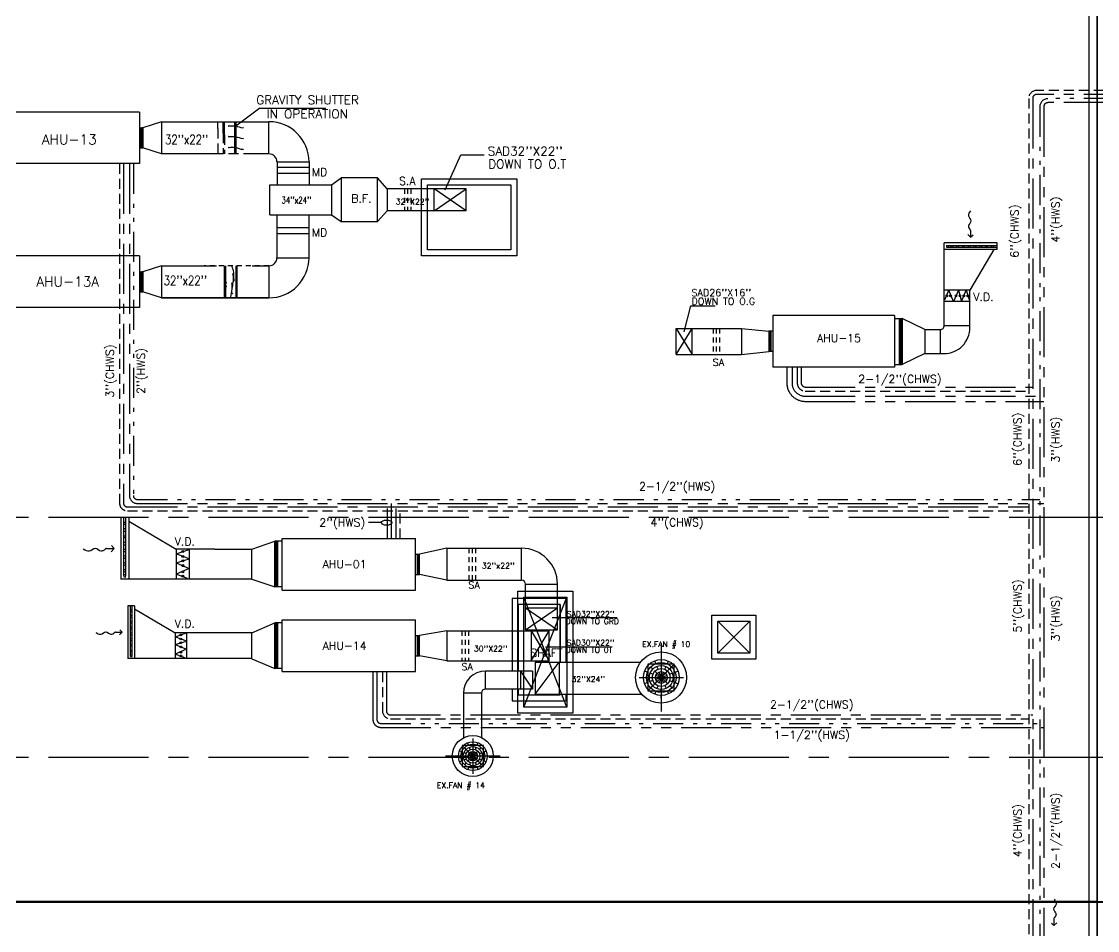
# Model space of a CAD drawing. Extents: x 88808.2 to 88901.9, y 39921.6 to 40000.1.
# Drawn here: x 88824.26 to 88851.14, y 39955.37 to 39978.07 of the extents above; entities that cross this region are included whole.
import ezdxf
from ezdxf.enums import TextEntityAlignment as Align

# ---------------------------------------------------------------- set-up
doc = ezdxf.new("R2010")
doc.units = 0
doc.header["$MEASUREMENT"] = 0
for name, pattern in [('2DASHES', [1.7, 0.75, -0.25, 0.1, -0.25, 0.1, -0.25]), ('CENTER', [2, 1.25, -0.25, 0.25, -0.25]), ('CENTERX2', [4, 2.5, -0.5, 0.5, -0.5]), ('HIDDEN', [0.375, 0.25, -0.125]), ('HIDDEN2', [0.1875, 0.125, -0.0625]), ('PHANTOM', [2.5, 1.25, -0.25, 0.25, -0.25, 0.25, -0.25])]:
    doc.linetypes.add(name, pattern=pattern)
for name, color, linetype in [('AX', 11, 'CONTINUOUS'), ('AXES', 11, 'CENTERX2'), ('DOOR-NO', 5, 'CONTINUOUS'), ('DUCT', 6, 'CONTINUOUS'), ('EJ', 11, 'CONTINUOUS'), ('EXDUCT', 6, 'CONTINUOUS'), ('PSUPPLY', 6, 'HIDDEN'), ('RM-NAME', 2, 'CONTINUOUS'), ('ROOF', 11, 'CONTINUOUS'), ('ROOF1', 4, 'CONTINUOUS'), ('SAD', 6, 'CONTINUOUS'), ('SCD', 2, 'CONTINUOUS'), ('SHAFT', 11, 'CONTINUOUS'), ('SHAFTS', 11, 'CONTINUOUS'), ('TEXT-AC', 2, 'CONTINUOUS'), ('TEXTN', 2, 'CONTINUOUS'), ('WALL', 11, 'CONTINUOUS')]:
    doc.layers.add(name, color=color, linetype=linetype)
doc.styles.add('ROMANS', font='ROMANS.shx')
doc.styles.add('SIMPLEX', font='SIMPLEX.SHX', dxfattribs={"width": 0.75})
doc.styles.add('STYLE1', font='romanc.shx', dxfattribs={"height": 200})

msp = doc.modelspace()

# ---------------------------------------------------------------- hatches: boundary and pattern name
at = {"layer": 'DOOR-NO'}
h = msp.add_hatch(dxfattribs=at)
h.set_pattern_fill('ANSI37', color=11, scale=100, angle=180, style=0)
h.set_pattern_definition([(225, (88837.434751, 40129.506405), (0.0088388347, -0.0088388348), []), (315, (88837.434751, 40129.506405), (0.0088388347, 0.0088388348), [])])
h.paths.add_polyline_path([(88842.98, 39970.34), (88842.93, 39970.34), (88842.93, 39969.834), (88842.98, 39969.834)])
h = msp.add_hatch(dxfattribs=at)
h.set_pattern_fill('ANSI37', color=11, scale=100, style=0)
h.set_pattern_definition([(45, (88839.698329, 39805.101673), (-0.0088388347, 0.0088388348), []), (135, (88839.698329, 39805.101673), (-0.0088388347, -0.0088388348), [])])
h.paths.add_polyline_path([(88834.153, 39964.268), (88834.203, 39964.268), (88834.203, 39964.774), (88834.153, 39964.774)])
h = msp.add_hatch(dxfattribs=at)
h.set_pattern_fill('ANSI37', color=11, scale=100, style=0)
h.set_pattern_definition([(45, (88839.698329, 39803.064124), (-0.0088388347, 0.0088388348), []), (135, (88839.698329, 39803.064124), (-0.0088388347, -0.0088388348), [])])
h.paths.add_polyline_path([(88834.153, 39962.231), (88834.203, 39962.231), (88834.203, 39962.737), (88834.153, 39962.737)])
at = {"layer": 'DUCT', "linetype": 'Continuous'}
h = msp.add_hatch(dxfattribs=at)
h.set_pattern_fill('ANSI37', color=11, scale=100, style=0)
h.set_pattern_definition([(45.0000004, (88459.772168, 39703.525415), (-0.00883883467, 0.0088388348), []), (134.9999996, (88459.772168, 39703.525415), (-0.00883883467, -0.0088388348), [])])
h.paths.add_polyline_path([(88827.235, 39974.917), (88827.286, 39974.917), (88827.286, 39975.424), (88827.235, 39975.424)])
h = msp.add_hatch(dxfattribs=at)
h.set_pattern_fill('ANSI37', color=11, scale=100, style=0)
h.set_pattern_definition([(45.0000004, (88459.772168, 39699.92919), (-0.00883883467, 0.0088388348), []), (134.9999996, (88459.772168, 39699.92919), (-0.00883883467, -0.0088388348), [])])
h.paths.add_polyline_path([(88827.235, 39971.32), (88827.286, 39971.32), (88827.286, 39971.827), (88827.235, 39971.827)])

# ---------------------------------------------------------------- linework, layer by layer
at = {"layer": 'AX', "color": 10, "linetype": 'HIDDEN'}
for p, q in [((88849.421, 39976.154), (88849.421, 39945.318)), ((88894.046, 39976.354), (88849.621, 39976.354)), ((88826.706, 39974.525), (88826.706, 39966.052)), ((88826.906, 39965.852), (88849.421, 39965.852)), ((88833.72, 39965.166), (88833.72, 39965.852))]:
    msp.add_line(p, q, dxfattribs=at)
at = {"layer": 'AX', "color": 5, "linetype": 'CENTER'}
msp.add_line((88894.046, 39976.254), (88849.621, 39976.254), dxfattribs=at)
at = {"layer": 'AX', "color": 6, "linetype": '2DASHES'}
msp.add_line((88894.046, 39976.149), (88849.899, 39976.149), dxfattribs=at)
at = {"layer": 'AX', "color": 2, "linetype": 'PHANTOM'}
for p, q in [((88849.799, 39975.942), (88849.799, 39945.114)), ((88894.046, 39976.049), (88849.899, 39976.049)), ((88826.952, 39974.525), (88826.952, 39966.238)), ((88843.379, 39969.442), (88843.379, 39969.047)), ((88843.839, 39968.587), (88849.799, 39968.587)), ((88827.152, 39966.038), (88849.799, 39966.038)), ((88833.501, 39965.166), (88833.501, 39966.038)), ((88833.036, 39961.826), (88833.036, 39960.645)), ((88833.236, 39960.445), (88849.799, 39960.445))]:
    msp.add_line(p, q, dxfattribs=at)
at = {"layer": 'AX', "color": 10, "linetype": 'HIDDEN'}
for centre, major_axis, start_param, end_param in [((88849.621, 39976.154), (-0.141, 0.141), -0.785398, 0.785398), ((88826.906, 39966.052), (0.141, 0.141), 2.356194, 3.926991)]:
    msp.add_ellipse(centre, major_axis=major_axis, ratio=1, start_param=start_param, end_param=end_param, dxfattribs=at)
at = {"layer": 'AX', "color": 2, "linetype": 'PHANTOM'}
for centre, major_axis, ratio, start_param, end_param in [((88849.9, 39975.947), (0.0707, 0.0758), 0.965006, 0.785398, 2.356194), ((88843.839, 39969.047), (-0.325, 0.325), 1, 0.785264, 2.356194), ((88827.152, 39966.238), (-0.141, 0.141), 1, 0.785398, 2.356194), ((88833.236, 39960.645), (0.141, 0.141), 1, 2.356194, 3.926991)]:
    msp.add_ellipse(centre, major_axis=major_axis, ratio=ratio, start_param=start_param, end_param=end_param, dxfattribs=at)
at = {"layer": 'AXES'}
for p, q in [((88851.13, 39921.615), (88851.13, 39999.078)), ((88808.93, 39965.7), (88876.97, 39965.7)), ((88808.93, 39959.7), (88876.97, 39959.7)), ((88809.28, 39956.1), (88876.97, 39956.1)), ((88809.28, 39956.08), (88876.97, 39956.08))]:
    msp.add_line(p, q, dxfattribs=at)
at = {"layer": 'DOOR-NO', "color": 5, "linetype": 'CENTER'}
for p, q in [((88849.521, 39976.154), (88849.521, 39945.318)), ((88826.806, 39974.525), (88826.806, 39966.052)), ((88843.739, 39969.442), (88843.739, 39969.047)), ((88843.839, 39968.947), (88849.521, 39968.947)), ((88826.906, 39965.952), (88849.421, 39965.952)), ((88833.376, 39961.826), (88833.376, 39960.859)), ((88833.476, 39960.759), (88849.521, 39960.759))]:
    msp.add_line(p, q, dxfattribs=at)
at = {"layer": 'DOOR-NO', "color": 6, "linetype": '2DASHES'}
for p, q in [((88849.699, 39975.942), (88849.699, 39945.114)), ((88827.052, 39974.525), (88827.052, 39966.238)), ((88827.152, 39966.138), (88849.699, 39966.138)), ((88833.401, 39965.166), (88833.401, 39966.138)), ((88833.236, 39960.545), (88849.699, 39960.545))]:
    msp.add_line(p, q, dxfattribs=at)
at = {"layer": 'DOOR-NO', "color": 4}
for p, q in [((88834.842, 39973.871), (88835.235, 39974.746)), ((88835.235, 39974.746), (88835.82, 39974.746)), ((88840.817, 39970.321), (88840.979, 39970.975)), ((88840.979, 39970.975), (88841.586, 39970.975)), ((88833.246, 39965.559), (88832.928, 39965.559))]:
    msp.add_line(p, q, dxfattribs=at)
at = {"layer": 'DOOR-NO', "color": 6}
for p, q in [((88846.07, 39970.732), (88843.03, 39970.732)), ((88843.03, 39970.732), (88843.03, 39969.442)), ((88846.07, 39970.732), (88846.07, 39969.442)), ((88846.07, 39970.732), (88846.07, 39969.442)), ((88846.07, 39969.442), (88843.03, 39969.442)), ((88830.773, 39965.166), (88834.103, 39965.166)), ((88830.773, 39963.876), (88830.773, 39965.166)), ((88834.103, 39963.876), (88834.103, 39965.166)), ((88830.773, 39963.876), (88834.103, 39963.876)), ((88830.773, 39961.839), (88830.773, 39963.129)), ((88830.773, 39963.129), (88834.103, 39963.129)), ((88834.103, 39961.839), (88834.103, 39963.129)), ((88830.773, 39961.839), (88834.103, 39961.839))]:
    msp.add_line(p, q, dxfattribs=at)
at = {"layer": 'DOOR-NO', "color": 3}
for p, q in [((88846.182, 39970.654), (88846.182, 39969.511)), ((88846.214, 39970.654), (88846.214, 39969.511)), ((88846.232, 39970.654), (88846.232, 39969.511)), ((88846.259, 39970.654), (88846.259, 39969.511)), ((88843.03, 39970.34), (88842.93, 39970.34)), ((88842.93, 39970.34), (88842.93, 39969.834)), ((88842.98, 39970.34), (88842.98, 39969.834)), ((88843.03, 39969.834), (88842.93, 39969.834)), ((88843.639, 39969.442), (88843.639, 39969.047)), ((88830.773, 39965.097), (88830.584, 39965.097)), ((88830.584, 39963.955), (88830.584, 39965.097)), ((88830.611, 39963.955), (88830.611, 39965.088)), ((88830.629, 39963.955), (88830.629, 39965.097)), ((88830.661, 39963.955), (88830.661, 39965.097)), ((88834.103, 39964.774), (88834.203, 39964.774)), ((88834.153, 39964.268), (88834.153, 39964.774)), ((88834.203, 39964.268), (88834.203, 39964.774)), ((88834.103, 39964.268), (88834.203, 39964.268)), ((88830.773, 39963.955), (88830.584, 39963.955)), ((88830.773, 39963.06), (88830.584, 39963.06)), ((88830.584, 39961.917), (88830.584, 39963.06)), ((88830.611, 39961.908), (88830.611, 39963.051)), ((88830.629, 39961.917), (88830.629, 39963.06)), ((88830.661, 39961.917), (88830.661, 39963.06)), ((88834.103, 39962.737), (88834.203, 39962.737)), ((88834.153, 39962.231), (88834.153, 39962.737)), ((88834.203, 39962.231), (88834.203, 39962.737)), ((88834.103, 39962.231), (88834.203, 39962.231)), ((88830.773, 39961.917), (88830.584, 39961.917))]:
    msp.add_line(p, q, dxfattribs=at)
at = {"layer": 'DOOR-NO', "color": 6, "linetype": 'CENTER'}
for p, q in [((88843.509, 39969.442), (88843.509, 39969.047)), ((88843.839, 39968.717), (88849.699, 39968.717)), ((88833.136, 39961.826), (88833.136, 39960.645))]:
    msp.add_line(p, q, dxfattribs=at)
at = {"layer": 'DOOR-NO', "color": 3, "linetype": 'HIDDEN'}
for p, q in [((88843.839, 39968.847), (88849.421, 39968.847)), ((88833.276, 39961.826), (88833.276, 39960.859)), ((88833.476, 39960.659), (88849.421, 39960.659))]:
    msp.add_line(p, q, dxfattribs=at)
at = {"layer": 'DOOR-NO', "color": 5, "linetype": '2DASHES'}
msp.add_line((88833.62, 39965.166), (88833.62, 39965.952), dxfattribs=at)
at = {"layer": 'DOOR-NO', "color": 5, "linetype": 'CENTER'}
for centre, major_axis in [((88849.621, 39976.154), (0.0707, 0.0707)), ((88843.839, 39969.047), (-0.0707, 0.0707)), ((88826.906, 39966.052), (-0.0707, 0.0707)), ((88833.476, 39960.859), (-0.0707, 0.0707))]:
    msp.add_ellipse(centre, major_axis=major_axis, ratio=1, start_param=0.785398, end_param=2.356194, dxfattribs=at)
at = {"layer": 'DOOR-NO', "color": 6, "linetype": 'CENTER'}
for centre, major_axis, ratio, start_param, end_param in [((88849.9, 39975.947), (0.141, 0.146), 0.982337, 0.785398, 2.356194), ((88843.839, 39969.047), (-0.233, 0.233), 1, 0.785264, 2.356194), ((88827.152, 39966.238), (-0.0707, 0.0707), 1, 0.785398, 2.356194), ((88833.236, 39960.645), (0.0707, 0.0707), 1, 2.356194, 3.926991)]:
    msp.add_ellipse(centre, major_axis=major_axis, ratio=ratio, start_param=start_param, end_param=end_param, dxfattribs=at)
at = {"layer": 'DOOR-NO', "color": 3, "linetype": 'HIDDEN'}
for centre, start_param in [((88843.839, 39969.047), 0.785264), ((88833.476, 39960.859), 0.785398)]:
    msp.add_ellipse(centre, major_axis=(-0.141, 0.141), ratio=1, start_param=start_param, end_param=2.356194, dxfattribs=at)
at = {"layer": 'DOOR-NO', "color": 4}
msp.add_ellipse((88833.379, 39965.559), major_axis=(-0.133, 0), ratio=0.5, dxfattribs=at)
at = {"layer": 'DUCT', "color": 6, "linetype": 'Continuous'}
for p, q in [((88827.205, 39975.815), (88827.205, 39974.525)), ((88827.205, 39972.219), (88827.205, 39970.929))]:
    msp.add_line(p, q, dxfattribs=at)
at = {"layer": 'DUCT', "color": 3, "linetype": 'Continuous'}
for p, q in [((88827.205, 39975.424), (88827.286, 39975.424)), ((88827.235, 39975.424), (88827.235, 39974.917)), ((88827.286, 39975.424), (88827.286, 39974.917)), ((88827.205, 39974.917), (88827.286, 39974.917)), ((88827.205, 39971.827), (88827.286, 39971.827)), ((88827.235, 39971.827), (88827.235, 39971.32)), ((88827.286, 39971.827), (88827.286, 39971.32)), ((88827.205, 39971.32), (88827.286, 39971.32))]:
    msp.add_line(p, q, dxfattribs=at)
at = {"layer": 'DUCT'}
for p, q in [((88827.752, 39975.571), (88830.441, 39975.571)), ((88827.752, 39975.571), (88827.752, 39974.771)), ((88829.165, 39975.401), (88829.165, 39975.571)), ((88829.298, 39975.284), (88829.298, 39975.571)), ((88829.332, 39975.245), (88829.332, 39975.571)), ((88829.59, 39974.771), (88829.59, 39975.571)), ((88829.617, 39974.771), (88829.617, 39975.571)), ((88830.441, 39974.771), (88830.441, 39975.571)), ((88827.752, 39974.771), (88827.286, 39974.917)), ((88829.158, 39974.771), (88827.752, 39974.771)), ((88830.441, 39974.771), (88830.052, 39974.771)), ((88830.641, 39974.571), (88831.441, 39974.571)), ((88831.441, 39974.431), (88830.641, 39974.431)), ((88831.441, 39974.281), (88830.641, 39974.281)), ((88830.464, 39974), (88832, 39974)), ((88830.464, 39973.25), (88830.464, 39974)), ((88832, 39974), (88832.244, 39974.168)), ((88832.244, 39974.168), (88832.244, 39973.082)), ((88833.394, 39973.9), (88833.15, 39974.168)), ((88833.15, 39973.082), (88833.15, 39974.168)), ((88834.566, 39973.9), (88833.394, 39973.9)), ((88834.566, 39973.35), (88835.366, 39973.9)), ((88835.366, 39973.35), (88834.566, 39973.9)), ((88834.566, 39973.35), (88834.566, 39973.9)), ((88835.366, 39973.9), (88834.566, 39973.9)), ((88835.366, 39973.35), (88835.366, 39973.9)), ((88830.464, 39973.25), (88832, 39973.25)), ((88832, 39973.25), (88832.244, 39973.082)), ((88833.15, 39973.082), (88833.394, 39973.35)), ((88834.566, 39973.35), (88833.394, 39973.35)), ((88835.366, 39973.35), (88834.566, 39973.35)), ((88831.441, 39972.924), (88830.641, 39972.924)), ((88832.244, 39973.082), (88833.15, 39973.082)), ((88831.441, 39972.774), (88830.641, 39972.774)), ((88847.971, 39972.688), (88847.901, 39972.753)), ((88847.971, 39972.852), (88847.971, 39972.688)), ((88847.971, 39972.688), (88848.031, 39972.747)), ((88848.63, 39972.549), (88847.313, 39972.549)), ((88847.313, 39971.363), (88847.313, 39972.549)), ((88848.63, 39972.378), (88847.313, 39972.378)), ((88847.411, 39972.378), (88847.378, 39972.378)), ((88847.496, 39972.378), (88847.411, 39972.378)), ((88848.553, 39972.378), (88847.954, 39971.363)), ((88848.63, 39972.378), (88848.63, 39972.549)), ((88830.641, 39972.175), (88831.441, 39972.175)), ((88847.313, 39970.482), (88847.313, 39972.134)), ((88827.752, 39971.975), (88829.129, 39971.975)), ((88827.752, 39971.975), (88829.129, 39971.975)), ((88827.752, 39971.975), (88827.752, 39971.175)), ((88829.33, 39971.175), (88829.33, 39971.975)), ((88829.364, 39971.175), (88829.364, 39971.975)), ((88829.622, 39971.175), (88829.622, 39971.975)), ((88829.649, 39971.175), (88829.649, 39971.975)), ((88830.023, 39971.975), (88830.441, 39971.975)), ((88830.023, 39971.975), (88830.441, 39971.975)), ((88827.752, 39971.175), (88827.286, 39971.32)), ((88847.954, 39970.432), (88847.954, 39971.363)), ((88827.752, 39971.175), (88830.441, 39971.175)), ((88830.441, 39971.175), (88827.752, 39971.175)), ((88846.07, 39970.654), (88846.259, 39970.654)), ((88846.826, 39970.382), (88846.259, 39970.654)), ((88842.249, 39970.412), (88842.93, 39970.34)), ((88842.249, 39970.412), (88842.249, 39969.762)), ((88846.826, 39970.382), (88846.826, 39969.782)), ((88846.826, 39970.382), (88847.213, 39970.382)), ((88847.213, 39970.382), (88847.213, 39969.782)), ((88847.313, 39970.482), (88847.954, 39970.482)), ((88842.249, 39969.762), (88842.93, 39969.834)), ((88846.826, 39969.782), (88846.259, 39969.511)), ((88846.826, 39969.782), (88847.304, 39969.782)), ((88846.07, 39969.511), (88846.259, 39969.511)), ((88826.738, 39965.686), (88826.738, 39964.145)), ((88826.938, 39965.686), (88826.738, 39965.686)), ((88826.938, 39965.686), (88826.938, 39964.145)), ((88826.938, 39965.595), (88828.125, 39964.895)), ((88826.383, 39964.915), (88826.576, 39964.915)), ((88826.576, 39964.915), (88826.499, 39964.833)), ((88826.576, 39964.915), (88826.506, 39964.985)), ((88829.086, 39964.895), (88828.125, 39964.895)), ((88829.086, 39964.895), (88830.016, 39964.895)), ((88830.016, 39964.895), (88830.584, 39965.097)), ((88830.016, 39964.145), (88830.016, 39964.895)), ((88834.884, 39964.921), (88834.203, 39964.774)), ((88834.884, 39964.921), (88834.884, 39964.121)), ((88836.75, 39964.121), (88836.75, 39964.921)), ((88826.938, 39964.359), (88826.938, 39964.26)), ((88828.125, 39964.145), (88826.738, 39964.145)), ((88826.938, 39964.26), (88826.938, 39964.221)), ((88829.086, 39964.145), (88827.223, 39964.145)), ((88830.016, 39964.145), (88829.086, 39964.145)), ((88830.016, 39964.145), (88830.584, 39963.955)), ((88834.884, 39964.121), (88834.203, 39964.268)), ((88836.85, 39964.021), (88837.65, 39964.021)), ((88826.913, 39963.483), (88826.913, 39962.166)), ((88827.084, 39963.483), (88826.913, 39963.483)), ((88827.084, 39963.483), (88827.084, 39962.166)), ((88827.084, 39963.406), (88828.1, 39962.807)), ((88836.85, 39963.429), (88837.65, 39963.429)), ((88830.016, 39962.807), (88830.584, 39963.06)), ((88837.517, 39963.193), (88839.141, 39963.193)), ((88826.61, 39962.825), (88826.775, 39962.825)), ((88826.775, 39962.825), (88826.71, 39962.754)), ((88826.775, 39962.825), (88826.715, 39962.884)), ((88830.016, 39962.807), (88828.1, 39962.807)), ((88830.016, 39962.157), (88830.016, 39962.807)), ((88834.884, 39962.859), (88834.203, 39962.737)), ((88834.884, 39962.859), (88837.438, 39962.859)), ((88834.884, 39962.859), (88834.884, 39962.109)), ((88836.85, 39962.879), (88837.65, 39962.879)), ((88836.988, 39962.859), (88837.438, 39962.109)), ((88836.988, 39962.109), (88837.438, 39962.859)), ((88837.353, 39962.455), (88839.011, 39962.455)), ((88828.1, 39962.166), (88826.913, 39962.166)), ((88827.084, 39962.349), (88827.084, 39962.264)), ((88827.084, 39962.264), (88827.084, 39962.231)), ((88830.016, 39962.166), (88827.328, 39962.166)), ((88834.884, 39962.109), (88834.203, 39962.237)), ((88830.016, 39962.157), (88830.584, 39961.917)), ((88834.884, 39962.109), (88837.438, 39962.109)), ((88837.09, 39961.277), (88837.69, 39962.077)), ((88835.85, 39961.402), (88835.85, 39961.852)), ((88835.75, 39961.302), (88835.3, 39961.302)), ((88835.3, 39961.302), (88835.3, 39960.186)), ((88835.75, 39961.302), (88835.75, 39960.194)), ((88850.051, 39955.498), (88849.991, 39955.557)), ((88850.051, 39955.662), (88850.051, 39955.498)), ((88850.051, 39955.498), (88850.121, 39955.563))]:
    msp.add_line(p, q, dxfattribs=at)
at = {"layer": 'DUCT', "linetype": 'HIDDEN'}
for p, q in [((88829.165, 39975.401), (88829.165, 39974.771)), ((88829.298, 39975.284), (88829.298, 39974.771)), ((88829.332, 39975.245), (88829.332, 39974.771)), ((88830.052, 39974.771), (88829.158, 39974.771))]:
    msp.add_line(p, q, dxfattribs=at)
at = {"layer": 'DUCT', "color": 3, "linetype": 'HIDDEN', "ltscale": 450}
for p, q in [((88847.367, 39972.485), (88848.63, 39972.485)), ((88847.367, 39972.442), (88848.63, 39972.442)), ((88826.813, 39964.221), (88826.813, 39965.686)), ((88826.863, 39964.221), (88826.863, 39965.686)), ((88826.978, 39962.22), (88826.978, 39963.483)), ((88827.02, 39962.22), (88827.02, 39963.483))]:
    msp.add_line(p, q, dxfattribs=at)
at = {"layer": 'DUCT', "color": 3}
for p, q in [((88847.367, 39972.485), (88847.367, 39972.442)), ((88847.416, 39972.485), (88847.416, 39972.442)), ((88847.476, 39972.485), (88847.476, 39972.442)), ((88847.525, 39972.485), (88847.525, 39972.442)), ((88847.619, 39972.485), (88847.619, 39972.442)), ((88847.669, 39972.485), (88847.669, 39972.442)), ((88847.764, 39972.485), (88847.764, 39972.442)), ((88847.812, 39972.485), (88847.812, 39972.442)), ((88847.907, 39972.485), (88847.907, 39972.442)), ((88847.957, 39972.485), (88847.957, 39972.442)), ((88848.051, 39972.485), (88848.051, 39972.442)), ((88848.104, 39972.485), (88848.104, 39972.442)), ((88848.198, 39972.442), (88848.198, 39972.485)), ((88848.243, 39972.485), (88848.243, 39972.442)), ((88848.341, 39972.485), (88848.341, 39972.442)), ((88848.387, 39972.442), (88848.387, 39972.485)), ((88848.488, 39972.485), (88848.488, 39972.442)), ((88848.535, 39972.485), (88848.535, 39972.442)), ((88847.954, 39971.363), (88847.313, 39971.363)), ((88847.327, 39971.125), (88847.424, 39971.365)), ((88847.543, 39971.086), (88847.424, 39971.365)), ((88847.954, 39971.363), (88847.439, 39971.363)), ((88847.665, 39971.363), (88847.543, 39971.086)), ((88847.665, 39971.363), (88847.747, 39971.086)), ((88847.747, 39971.086), (88847.856, 39971.363)), ((88847.856, 39971.363), (88847.95, 39971.086)), ((88847.954, 39971.086), (88847.313, 39971.086)), ((88826.813, 39965.575), (88826.863, 39965.575)), ((88826.813, 39965.519), (88826.863, 39965.519)), ((88826.863, 39965.401), (88826.813, 39965.401)), ((88826.813, 39965.348), (88826.863, 39965.348)), ((88826.813, 39965.233), (88826.863, 39965.233)), ((88826.863, 39965.18), (88826.813, 39965.18)), ((88826.813, 39965.07), (88826.863, 39965.07)), ((88826.813, 39965.009), (88826.863, 39965.009)), ((88826.813, 39964.898), (88826.863, 39964.898)), ((88828.125, 39964.895), (88828.125, 39964.145)), ((88828.125, 39964.895), (88828.125, 39964.292)), ((88828.125, 39964.781), (88828.448, 39964.891)), ((88828.448, 39964.895), (88828.448, 39964.145)), ((88826.813, 39964.839), (88826.863, 39964.839)), ((88826.813, 39964.729), (88826.863, 39964.729)), ((88826.813, 39964.673), (88826.863, 39964.673)), ((88828.448, 39964.653), (88828.125, 39964.781)), ((88828.125, 39964.557), (88828.448, 39964.653)), ((88826.813, 39964.562), (88826.863, 39964.562)), ((88826.813, 39964.503), (88826.863, 39964.503)), ((88826.813, 39964.393), (88826.863, 39964.393)), ((88826.813, 39964.336), (88826.863, 39964.336)), ((88828.448, 39964.414), (88828.122, 39964.275)), ((88828.125, 39964.557), (88828.448, 39964.414)), ((88826.813, 39964.265), (88826.863, 39964.265)), ((88826.813, 39964.208), (88826.863, 39964.208)), ((88828.403, 39964.161), (88828.122, 39964.275)), ((88826.978, 39963.389), (88827.02, 39963.389)), ((88826.978, 39963.341), (88827.02, 39963.341)), ((88827.02, 39963.24), (88826.978, 39963.24)), ((88826.978, 39963.195), (88827.02, 39963.195)), ((88826.978, 39963.097), (88827.02, 39963.097)), ((88827.02, 39963.051), (88826.978, 39963.051)), ((88826.978, 39962.957), (88827.02, 39962.957)), ((88826.978, 39962.905), (88827.02, 39962.905)), ((88826.978, 39962.81), (88827.02, 39962.81)), ((88826.978, 39962.76), (88827.02, 39962.76)), ((88828.1, 39962.807), (88828.1, 39962.292)), ((88828.1, 39962.807), (88828.1, 39962.166)), ((88828.1, 39962.71), (88828.376, 39962.804)), ((88828.376, 39962.6), (88828.1, 39962.71)), ((88828.376, 39962.807), (88828.376, 39962.166)), ((88826.978, 39962.665), (88827.02, 39962.665)), ((88826.978, 39962.618), (88827.02, 39962.618)), ((88826.978, 39962.522), (88827.02, 39962.522)), ((88826.978, 39962.473), (88827.02, 39962.473)), ((88828.1, 39962.518), (88828.376, 39962.6)), ((88828.1, 39962.518), (88828.376, 39962.396)), ((88826.978, 39962.378), (88827.02, 39962.378)), ((88826.978, 39962.329), (88827.02, 39962.329)), ((88826.978, 39962.269), (88827.02, 39962.269)), ((88826.978, 39962.22), (88827.02, 39962.22)), ((88828.376, 39962.396), (88828.097, 39962.278)), ((88828.337, 39962.18), (88828.097, 39962.278))]:
    msp.add_line(p, q, dxfattribs=at)
at = {"layer": 'DUCT', "linetype": 'HIDDEN2'}
msp.add_line((88830.441, 39971.975), (88828.821, 39971.975), dxfattribs=at)
at = {"layer": 'DUCT', "linetype": 'Continuous'}
msp.add_line((88830.441, 39971.975), (88830.441, 39971.175), dxfattribs=at)
at = {"layer": 'DUCT', "linetype": 'ByBlock'}
for p, q in [((88840.617, 39970.412), (88842.249, 39970.412)), ((88840.617, 39969.762), (88840.617, 39970.412)), ((88841.017, 39969.762), (88841.017, 39970.412)), ((88840.617, 39969.762), (88842.249, 39969.762))]:
    msp.add_line(p, q, dxfattribs=at)
at = {"layer": 'DUCT', "color": 2, "linetype": 'ByBlock'}
msp.add_line((88840.617, 39969.762), (88841.017, 39970.412), dxfattribs=at)
at = {"layer": 'DUCT', "color": 2}
msp.add_line((88840.617, 39970.412), (88841.017, 39969.762), dxfattribs=at)
at = {"layer": 'DUCT', "color": 11}
for p, q in [((88840.237, 39962.545), (88840.237, 39960.843)), ((88840.567, 39962.022), (88839.907, 39961.362)), ((88840.567, 39962.022), (88839.907, 39962.022)), ((88839.907, 39962.022), (88839.907, 39961.362)), ((88840.029, 39961.9), (88839.975, 39961.952)), ((88840.106, 39962.039), (88840.078, 39962.108)), ((88840.161, 39961.899), (88840.134, 39961.969)), ((88840.242, 39962.064), (88840.242, 39961.989)), ((88840.331, 39961.896), (88840.361, 39961.965)), ((88840.391, 39962.034), (88840.421, 39962.102)), ((88840.454, 39961.9), (88840.508, 39961.952)), ((88840.567, 39961.362), (88840.567, 39962.022)), ((88839.69, 39961.692), (88840.799, 39961.692)), ((88839.895, 39961.826), (88839.825, 39961.853)), ((88840.035, 39961.773), (88839.965, 39961.799)), ((88840.242, 39961.694), (88840.083, 39961.847)), ((88840.242, 39961.694), (88840.083, 39961.541)), ((88840.242, 39961.694), (88840.106, 39961.746)), ((88840.242, 39961.694), (88840.106, 39961.642)), ((88840.242, 39961.694), (88840.189, 39961.829)), ((88840.242, 39961.694), (88840.189, 39961.559)), ((88840.241, 39961.694), (88840.4, 39961.847)), ((88840.241, 39961.694), (88840.378, 39961.746)), ((88840.241, 39961.694), (88840.378, 39961.642)), ((88840.241, 39961.694), (88840.4, 39961.541)), ((88840.242, 39961.694), (88840.301, 39961.827)), ((88840.242, 39961.694), (88840.301, 39961.561)), ((88840.448, 39961.773), (88840.518, 39961.799)), ((88840.588, 39961.826), (88840.658, 39961.853)), ((88839.895, 39961.563), (88839.825, 39961.536)), ((88839.907, 39961.362), (88840.567, 39961.362)), ((88840.035, 39961.616), (88839.965, 39961.589)), ((88840.029, 39961.489), (88839.975, 39961.437)), ((88840.161, 39961.49), (88840.134, 39961.42)), ((88840.242, 39961.324), (88840.242, 39961.399)), ((88840.331, 39961.492), (88840.361, 39961.424)), ((88840.391, 39961.355), (88840.421, 39961.286)), ((88840.448, 39961.616), (88840.518, 39961.589)), ((88840.454, 39961.489), (88840.508, 39961.437)), ((88840.588, 39961.563), (88840.658, 39961.536)), ((88840.106, 39961.35), (88840.078, 39961.28)), ((88840.242, 39961.179), (88840.242, 39961.249)), ((88835.429, 39960.004), (88835.407, 39960.06)), ((88835.533, 39960.168), (88835.533, 39959.282)), ((88835.64, 39960.004), (88835.661, 39960.06)), ((88835.259, 39959.836), (88835.203, 39959.858)), ((88835.269, 39959.995), (88835.269, 39959.467)), ((88835.797, 39959.995), (88835.269, 39959.995)), ((88835.797, 39959.467), (88835.269, 39959.995)), ((88835.37, 39959.791), (88835.315, 39959.814)), ((88835.37, 39959.897), (88835.328, 39959.94)), ((88835.534, 39959.727), (88835.412, 39959.854)), ((88835.534, 39959.727), (88835.426, 39959.769)), ((88835.471, 39959.892), (88835.45, 39959.948)), ((88835.534, 39959.727), (88835.493, 39959.836)), ((88835.534, 39959.727), (88835.657, 39959.854)), ((88835.534, 39959.727), (88835.576, 39959.836)), ((88835.534, 39959.727), (88835.642, 39959.769)), ((88835.597, 39959.892), (88835.618, 39959.948)), ((88835.698, 39959.897), (88835.74, 39959.94)), ((88835.698, 39959.791), (88835.754, 39959.814)), ((88835.797, 39959.467), (88835.797, 39959.995)), ((88835.809, 39959.836), (88835.865, 39959.858)), ((88836.215, 39959.731), (88834.853, 39959.731)), ((88835.122, 39959.727), (88835.178, 39959.727)), ((88835.263, 39959.608), (88835.208, 39959.584)), ((88835.238, 39959.727), (88835.298, 39959.727)), ((88835.373, 39959.656), (88835.318, 39959.632)), ((88835.37, 39959.558), (88835.328, 39959.514)), ((88835.534, 39959.728), (88835.412, 39959.601)), ((88835.534, 39959.727), (88835.428, 39959.68)), ((88835.471, 39959.562), (88835.45, 39959.506)), ((88835.534, 39959.728), (88835.493, 39959.618)), ((88835.534, 39959.728), (88835.576, 39959.618)), ((88835.534, 39959.728), (88835.657, 39959.601)), ((88835.534, 39959.727), (88835.641, 39959.68)), ((88835.597, 39959.562), (88835.618, 39959.506)), ((88835.696, 39959.656), (88835.751, 39959.632)), ((88835.698, 39959.558), (88835.74, 39959.514)), ((88835.83, 39959.727), (88835.77, 39959.727)), ((88835.806, 39959.608), (88835.861, 39959.584)), ((88835.269, 39959.467), (88835.797, 39959.467)), ((88835.429, 39959.45), (88835.407, 39959.394)), ((88835.64, 39959.45), (88835.661, 39959.394))]:
    msp.add_line(p, q, dxfattribs=at)
at = {"layer": 'DUCT'}
for centre, major_axis, start_param, end_param in [((88829.437, 39975.467), (0.00332, 0.00332), 5.497787, 8.63938), ((88829.437, 39975.467), (0.00332, 0.00332), 2.356194, 5.497787), ((88829.794, 39975.423), (0.00166, 0.00166), 5.497787, 8.63938), ((88829.794, 39975.423), (-0.00166, 0.00166), 0.785398, 3.926991), ((88830.441, 39974.571), (0.707, 0.707), 5.497787, 7.068583), ((88829.437, 39975.2), (0.00332, 0.00332), 5.497787, 8.63938), ((88829.437, 39975.2), (0.00332, 0.00332), 2.356194, 5.497787), ((88829.794, 39975.156), (0.00166, 0.00166), 5.497787, 8.63938), ((88829.794, 39975.156), (-0.00166, 0.00166), 0.785398, 3.926991), ((88829.437, 39974.929), (0.00332, 0.00332), 5.497787, 8.63938), ((88829.437, 39974.929), (0.00332, 0.00332), 2.356194, 5.497787), ((88829.794, 39974.885), (0.00166, 0.00166), 5.497787, 8.63938), ((88829.794, 39974.885), (-0.00166, 0.00166), 0.785398, 3.926991), ((88830.441, 39974.571), (0.141, 0.141), 5.497787, 7.068583), ((88847.933, 39972.852), (0.0272, 0.0272), 5.497787, 6.199372), ((88830.441, 39972.175), (-0.141, 0.141), 2.356194, 3.926991), ((88829.568, 39971.609), (0.00166, 0.00166), 1.079047, 4.220639), ((88829.568, 39971.609), (0.00166, 0.00166), 4.220639, 7.362232), ((88829.373, 39971.55), (0.00332, 0.00332), 0.851867, 3.99346), ((88829.373, 39971.55), (-0.00332, 0.00332), 2.422664, 5.564256), ((88829.378, 39971.46), (0.00332, 0.00332), 1.079047, 4.220639), ((88829.378, 39971.46), (-0.00332, 0.00332), 2.649843, 5.791436), ((88829.525, 39971.431), (-0.00166, 0.00166), -0.679745, 2.461847), ((88829.525, 39971.431), (-0.00166, 0.00166), 2.461847, 5.60344), ((88829.353, 39971.191), (0.00166, 0.00166), 0.851867, 3.99346), ((88829.353, 39971.191), (0.00166, 0.00166), 3.99346, 7.135053), ((88829.532, 39971.287), (-0.00332, 0.00332), -0.679745, 2.461847), ((88829.532, 39971.287), (0.00332, 0.00332), 4.032644, 7.174236), ((88847.213, 39970.482), (-0.0707, 0.0707), 2.356194, 3.926991), ((88847.304, 39970.432), (-0.46, 0.46), 2.356194, 3.926991), ((88826.383, 39964.87), (-0.0318, 0.0318), -0.785398, -0.083814), ((88836.75, 39964.021), (0.636, 0.636), 5.497787, 7.068583), ((88836.75, 39964.021), (0.0707, 0.0707), 5.497787, 7.068583), ((88826.61, 39962.786), (-0.0272, 0.0272), -0.785398, -0.083814), ((88840.237, 39961.692), (0.452, 0.452), 5.497787, 11.780972), ((88835.85, 39961.302), (0.389, 0.389), 0.785398, 2.356194), ((88835.85, 39961.302), (0.0707, 0.0707), 0.785398, 2.356194), ((88835.533, 39959.731), (-0.362, 0.362), 3.926991, 10.210176), ((88850.089, 39955.662), (-0.0272, 0.0272), 0.083814, 0.785398)]:
    msp.add_ellipse(centre, major_axis=major_axis, ratio=1, start_param=start_param, end_param=end_param, dxfattribs=at)
at = {"layer": 'DUCT', "linetype": 'Continuous'}
msp.add_ellipse((88830.441, 39972.175), major_axis=(-0.707, 0.707), ratio=1, start_param=2.356194, end_param=3.926991, dxfattribs=at)
at = {"layer": 'DUCT', "color": 3}
for centre, major_axis, start_param, end_param in [((88847.379, 39971.224), (0.0151, 0.0151), 5.497787, 11.780972), ((88847.47, 39971.224), (-0.0151, 0.0151), 3.926991, 10.210176), ((88847.604, 39971.224), (0.0151, 0.0151), 5.497787, 11.780972), ((88847.706, 39971.224), (-0.0151, 0.0151), 3.926991, 10.210176), ((88847.802, 39971.224), (-0.0151, 0.0151), 3.926991, 10.210176), ((88847.903, 39971.224), (0.0151, 0.0151), 5.497787, 11.780972), ((88828.287, 39964.836), (-0.0177, 0.0177), 3.926991, 10.210176), ((88828.287, 39964.717), (-0.0177, 0.0177), 3.926991, 10.210176), ((88828.287, 39964.605), (-0.0177, 0.0177), 3.926991, 10.210176), ((88828.287, 39964.486), (-0.0177, 0.0177), 3.926991, 10.210176), ((88828.287, 39964.329), (-0.0177, 0.0177), 3.926991, 10.210176), ((88828.287, 39964.222), (-0.0177, 0.0177), 3.926991, 10.210176), ((88828.238, 39962.757), (-0.0151, 0.0151), 3.926991, 10.210176), ((88828.238, 39962.655), (0.0151, 0.0151), 5.497787, 11.780972), ((88828.238, 39962.559), (0.0151, 0.0151), 5.497787, 11.780972), ((88828.238, 39962.457), (-0.0151, 0.0151), 3.926991, 10.210176), ((88828.238, 39962.323), (0.0151, 0.0151), 5.497787, 11.780972), ((88828.238, 39962.232), (0.0151, 0.0151), 5.497787, 11.780972)]:
    msp.add_ellipse(centre, major_axis=major_axis, ratio=1, start_param=start_param, end_param=end_param, dxfattribs=at)
at = {"layer": 'DUCT', "color": 11}
for centre, major_axis, start_param, end_param in [((88840.242, 39961.692), (0.316, 0.316), 5.497787, 11.780972), ((88840.242, 39961.692), (0.263, 0.263), 5.497787, 11.780972), ((88840.242, 39961.692), (0.21, 0.21), 5.497787, 11.780972), ((88840.242, 39961.692), (-0.157, 0.157), 3.926991, 10.210176), ((88840.242, 39961.692), (-0.104, 0.104), 3.926991, 10.210176), ((88835.533, 39959.727), (-0.253, 0.253), 3.926991, 10.210176), ((88835.533, 39959.727), (-0.211, 0.211), 3.926991, 10.210176), ((88835.533, 39959.727), (-0.168, 0.168), 3.926991, 10.210176), ((88835.533, 39959.727), (-0.126, 0.126), 3.926991, 10.210176), ((88835.533, 39959.727), (-0.0832, 0.0832), 3.926991, 10.210176)]:
    msp.add_ellipse(centre, major_axis=major_axis, ratio=1, start_param=start_param, end_param=end_param, dxfattribs=at)
at = {"layer": 'DUCT'}
for points, knots in [([(88829.442, 39975.469), (88829.493, 39975.473), (88829.612, 39975.483), (88829.725, 39975.423), (88829.795, 39975.423), (88829.796, 39975.423)], [0, 0, 0, 0, 150.908666, 355.162477, 359.861695, 359.861695, 359.861695, 359.861695]), ([(88829.442, 39975.202), (88829.493, 39975.206), (88829.612, 39975.216), (88829.725, 39975.156), (88829.795, 39975.156), (88829.796, 39975.156)], [0, 0, 0, 0, 150.908666, 355.162477, 359.861695, 359.861695, 359.861695, 359.861695]), ([(88829.442, 39974.931), (88829.493, 39974.935), (88829.612, 39974.944), (88829.725, 39974.885), (88829.795, 39974.885), (88829.796, 39974.885)], [0, 0, 0, 0, 150.908666, 355.162477, 359.861695, 359.861695, 359.861695, 359.861695]), ([(88847.966, 39973.349), (88847.937, 39973.307), (88847.878, 39973.221), (88848.029, 39973.096), (88847.883, 39972.979), (88847.936, 39972.908), (88847.962, 39972.877)], [0, 0, 0, 0, 347.989009, 719.951291, 1079.148431, 1350.181819, 1350.181819, 1350.181819, 1350.181819]), ([(88829.51, 39971.96), (88829.529, 39971.912), (88829.573, 39971.801), (88829.548, 39971.675), (88829.568, 39971.608), (88829.569, 39971.607)], [0, 0, 0, 0, 150.908666, 355.162477, 359.861695, 359.861695, 359.861695, 359.861695]), ([(88829.533, 39971.786), (88829.543, 39971.736), (88829.565, 39971.618), (88829.518, 39971.499), (88829.525, 39971.43), (88829.525, 39971.429)], [0, 0, 0, 0, 150.908666, 355.162477, 359.861695, 359.861695, 359.861695, 359.861695]), ([(88829.504, 39971.545), (88829.511, 39971.495), (88829.529, 39971.376), (88829.477, 39971.26), (88829.482, 39971.19), (88829.482, 39971.189)], [0, 0, 0, 0, 150.908666, 355.162477, 359.861695, 359.861695, 359.861695, 359.861695]), ([(88825.802, 39964.909), (88825.851, 39964.875), (88825.952, 39964.806), (88826.098, 39964.983), (88826.235, 39964.812), (88826.318, 39964.874), (88826.354, 39964.905)], [0, 0, 0, 0, 347.989009, 719.951291, 1079.148431, 1350.181819, 1350.181819, 1350.181819, 1350.181819]), ([(88826.113, 39962.819), (88826.155, 39962.79), (88826.242, 39962.731), (88826.367, 39962.882), (88826.483, 39962.736), (88826.555, 39962.79), (88826.585, 39962.816)], [0, 0, 0, 0, 347.989009, 719.951291, 1079.148431, 1350.181819, 1350.181819, 1350.181819, 1350.181819]), ([(88850.056, 39956.159), (88850.085, 39956.117), (88850.144, 39956.031), (88849.993, 39955.906), (88850.139, 39955.789), (88850.085, 39955.718), (88850.06, 39955.687)], [0, 0, 0, 0, 347.989009, 719.951291, 1079.148431, 1350.181819, 1350.181819, 1350.181819, 1350.181819])]:
    msp.add_open_spline(points, degree=3, knots=knots, dxfattribs=at)
at = {"layer": 'EJ'}
for p, q in [((88851.13, 39928.23), (88851.13, 39987.55)), ((88818.48, 39956.1), (88894.046, 39956.1)), ((88818.48, 39956.08), (88894.046, 39956.08))]:
    msp.add_line(p, q, dxfattribs=at)
at = {"layer": 'EJ', "color": 8}
msp.add_line((88851.13, 39977.5), (88851.13, 39959.45), dxfattribs=at)
at = {"layer": 'EXDUCT', "linetype": 'ByBlock'}
for p, q in [((88837.09, 39962.077), (88837.09, 39961.277)), ((88837.09, 39962.077), (88839.727, 39962.077)), ((88837.69, 39962.077), (88837.69, 39961.277)), ((88837.026, 39961.852), (88835.85, 39961.852)), ((88836.726, 39961.852), (88837.026, 39961.402)), ((88836.726, 39961.852), (88836.726, 39961.402)), ((88837.026, 39961.852), (88837.026, 39961.402)), ((88837.026, 39961.402), (88835.85, 39961.402)), ((88837.09, 39961.277), (88839.751, 39961.277))]:
    msp.add_line(p, q, dxfattribs=at)
at = {"layer": 'PSUPPLY', "linetype": 'Continuous'}
for p, q in [((88834.884, 39964.921), (88836.75, 39964.921)), ((88834.884, 39964.121), (88836.75, 39964.121))]:
    msp.add_line(p, q, dxfattribs=at)
at = {"layer": 'PSUPPLY', "color": 3, "linetype": 'Continuous'}
for p, q in [((88836.988, 39962.859), (88836.988, 39962.109)), ((88837.438, 39962.109), (88837.438, 39962.859))]:
    msp.add_line(p, q, dxfattribs=at)
at = {"layer": 'ROOF'}
for p, q in [((88851.13, 39987.55), (88851.13, 39928.23)), ((88850.93, 39928.43), (88850.93, 39987.35)), ((88851.13, 39956.1), (88818.48, 39956.1)), ((88851.13, 39956.08), (88818.48, 39956.08))]:
    msp.add_line(p, q, dxfattribs=at)
at = {"layer": 'ROOF1'}
for p, q in [((88837.865, 39963.662), (88836.515, 39963.662)), ((88836.515, 39963.662), (88836.515, 39961.852)), ((88837.715, 39963.512), (88836.665, 39963.512)), ((88836.665, 39963.512), (88836.665, 39961.852)), ((88837.715, 39962.077), (88837.715, 39963.512)), ((88837.865, 39962.077), (88837.865, 39963.662)), ((88836.515, 39961.402), (88836.515, 39961.112)), ((88836.665, 39961.402), (88836.665, 39961.262)), ((88836.515, 39961.112), (88837.865, 39961.112)), ((88836.665, 39961.262), (88837.715, 39961.262)), ((88837.715, 39961.262), (88837.715, 39961.277)), ((88837.865, 39961.112), (88837.865, 39961.277))]:
    msp.add_line(p, q, dxfattribs=at)
at = {"layer": 'SAD', "color": 2}
for p, q in [((88830.214, 39975.914), (88829.613, 39975.465)), ((88830.214, 39975.914), (88831.863, 39975.914)), ((88836.85, 39963.429), (88837.65, 39962.879)), ((88836.85, 39962.879), (88837.65, 39963.429))]:
    msp.add_line(p, q, dxfattribs=at)
at = {"layer": 'SAD', "color": 6}
for p, q in [((88827.205, 39975.815), (88823.875, 39975.815)), ((88827.205, 39974.525), (88823.875, 39974.525)), ((88827.205, 39972.219), (88823.875, 39972.219)), ((88827.205, 39970.929), (88823.875, 39970.929))]:
    msp.add_line(p, q, dxfattribs=at)
at = {"layer": 'SAD', "linetype": 'Continuous', "ltscale": 100}
for p, q in [((88827.752, 39975.571), (88827.286, 39975.424)), ((88827.752, 39971.975), (88827.286, 39971.827))]:
    msp.add_line(p, q, dxfattribs=at)
at = {"layer": 'SAD'}
for p, q in [((88830.641, 39974.571), (88830.641, 39974)), ((88831.441, 39974.571), (88831.441, 39974)), ((88832, 39974), (88832, 39973.25)), ((88833.15, 39974.168), (88832.244, 39974.168)), ((88833.394, 39973.9), (88833.394, 39973.35)), ((88830.641, 39972.175), (88830.641, 39973.25)), ((88831.441, 39972.175), (88831.441, 39973.25)), ((88836.85, 39962.879), (88836.85, 39964.021)), ((88837.65, 39962.879), (88837.65, 39964.021))]:
    msp.add_line(p, q, dxfattribs=at)
at = {"layer": 'SAD', "color": 2, "linetype": 'HIDDEN2'}
for p, q in [((88833.828, 39973.9), (88833.828, 39973.35)), ((88833.905, 39973.9), (88833.905, 39973.35)), ((88833.988, 39973.9), (88833.988, 39973.35)), ((88841.54, 39970.412), (88841.54, 39969.762)), ((88841.617, 39970.412), (88841.617, 39969.762)), ((88841.7, 39970.412), (88841.7, 39969.762)), ((88835.436, 39964.921), (88835.436, 39964.121)), ((88835.514, 39964.921), (88835.514, 39964.121)), ((88835.597, 39964.921), (88835.597, 39964.121)), ((88835.263, 39962.859), (88835.263, 39962.109)), ((88835.34, 39962.859), (88835.34, 39962.109)), ((88835.423, 39962.859), (88835.423, 39962.109))]:
    msp.add_line(p, q, dxfattribs=at)
at = {"layer": 'SHAFTS', "color": 7}
for p, q in [((88834.255, 39972.225), (88834.255, 39974.15)), ((88834.255, 39974.15), (88836.63, 39974.15)), ((88836.63, 39974.15), (88836.63, 39972.743)), ((88836.63, 39972.743), (88836.63, 39972.225)), ((88836.63, 39972.225), (88834.255, 39972.225))]:
    msp.add_line(p, q, dxfattribs=at)
at = {"layer": 'SHAFTS', "linetype": 'Continuous'}
for p, q in [((88836.805, 39960.95), (88837.88, 39963.7)), ((88837.88, 39960.95), (88836.805, 39963.7))]:
    msp.add_line(p, q, dxfattribs=at)
at = {"layer": 'SHAFTS', "color": 97, "linetype": 'Continuous'}
for p, q in [((88836.805, 39960.95), (88837.88, 39963.7)), ((88837.88, 39960.95), (88836.805, 39963.7)), ((88841.655, 39963.1), (88842.455, 39962.3)), ((88842.455, 39963.1), (88841.655, 39962.3))]:
    msp.add_line(p, q, dxfattribs=at)
at = {"layer": 'SHAFTS', "color": 7}
for points in [[(88834.405, 39974), (88836.48, 39974), (88836.48, 39972.375), (88834.405, 39972.375)], [(88836.655, 39963.85), (88838.03, 39963.85), (88838.03, 39960.8), (88836.655, 39960.8)], [(88836.805, 39963.7), (88837.88, 39963.7), (88837.88, 39960.95), (88836.805, 39960.95)], [(88841.505, 39963.25), (88842.605, 39963.25), (88842.605, 39962.15), (88841.505, 39962.15)], [(88841.655, 39963.1), (88842.455, 39963.1), (88842.455, 39962.3), (88841.655, 39962.3)]]:
    msp.add_lwpolyline(points, close=True, dxfattribs=at)
at = {"layer": 'WALL'}
for p, q in [((88837.715, 39962.077), (88837.715, 39963.512)), ((88837.715, 39963.512), (88837.715, 39962.077)), ((88837.365, 39961.262), (88837.715, 39961.262)), ((88837.365, 39961.262), (88837.715, 39961.262)), ((88837.715, 39961.277), (88837.715, 39961.262)), ((88837.715, 39961.262), (88837.715, 39961.277))]:
    msp.add_line(p, q, dxfattribs=at)

# ---------------------------------------------------------------- texts
at = {"layer": 'RM-NAME', "style": 'ROMANS'}
for s, height, width, p in [('GRAVITY SHUTTER', 0.22, 1, (88830.123, 39976.007)), ('IN OPERATION', 0.22, 1, (88830.385, 39975.659)), ("32''x22''", 0.23, 0.8, (88827.843, 39975.013)), (" SAD32''X22''", 0.22, 1, (88835.756, 39974.729)), ('DOWN TO O.T', 0.22, 1, (88835.918, 39974.405)), ("32''x22''", 0.23, 0.8, (88827.811, 39971.493))]:
    msp.add_text(s, height=height, dxfattribs=dict(at, width=width)).set_placement(p)
at = {"layer": 'RM-NAME', "style": 'ROMANS', "width": 1}
for s, height, p in [('AHU-13', 0.25, (88825.451, 39975.131)), ('AHU-13A', 0.25, (88825.412, 39971.58)), ('AHU-15', 0.2, (88844.682, 39970.169)), ("2-1/2''(CHWS)", 0.2, (88846.205, 39969.133)), ("2-1/2''(HWS)", 0.2, (88840.637, 39966.452)), ("2''(HWS)", 0.2, (88832.272, 39965.55)), ("4''(CHWS)", 0.2, (88840.637, 39965.553)), ('AHU-01', 0.2, (88832.33, 39964.522)), ('AHU-14', 0.2, (88832.33, 39962.485)), ("2-1/2''(CHWS)", 0.2, (88844.002, 39961.001)), ("1-1/2''(HWS)", 0.2, (88844.002, 39960.246))]:
    msp.add_text(s, height=height, dxfattribs=at).set_placement(p, align=Align.MIDDLE)
for s, p in [("6''(CHWS)", (88849.081, 39972.84)), ("4''(HWS)", (88850.108, 39973.128)), ("3''(CHWS)", (88826.477, 39969.347)), ("2''(HWS)", (88827.255, 39969.347)), ("6''(CHWS)", (88849.155, 39967.643)), ("3''(HWS)", (88850.108, 39967.631)), ("5''(CHWS)", (88849.158, 39963.477)), ("3''(HWS)", (88850.108, 39963.168)), ("2-1/2''(HWS)", (88850.108, 39957.865)), ("4''(CHWS)", (88849.157, 39957.865))]:
    msp.add_text(s, height=0.2, rotation=90, dxfattribs=at).set_placement(p, align=Align.MIDDLE)
at = {"layer": 'SAD', "color": 2}
for s, height, style, width, p in [('MD', 0.2, 'STYLE1', 1, (88831.513, 39974.215)), ('S.A', 0.2, 'STYLE1', 1, (88833.69, 39973.992)), ('B.F.', 0.2, 'STYLE1', 1, (88832.496, 39973.557)), ("34''x24''", 0.17, 'SIMPLEX', 0.75, (88830.753, 39973.529)), ('MD', 0.2, 'STYLE1', 1, (88831.513, 39972.706)), ('V.D.', 0.2, 'STYLE1', 1, (88848.038, 39971.097)), ('V.D.', 0.2, 'STYLE1', 1, (88828.086, 39964.988)), ('V.D.', 0.2, 'STYLE1', 1, (88828.086, 39962.936))]:
    msp.add_text(s, height=height, dxfattribs=dict(at, style=style, width=width)).set_placement(p)
at = {"layer": 'SCD', "style": 'ROMANS', "width": 1}
for s, p in [(" 32''x22''", (88835.663, 39964.413)), ("SAD32''X22''", (88837.881, 39963.208)), ('DOWN TO GRD', (88837.852, 39963.027)), ("30''X22''", (88835.561, 39962.345)), ('DOWN TO 0T', (88837.852, 39962.309)), ("SAD30''X22''", (88837.881, 39962.49)), ('EX.FAN # 10', (88839.766, 39962.454)), ("32''X24''", (88838, 39961.58)), ('EX.FAN # 14', (88834.636, 39958.928))]:
    msp.add_text(s, height=0.14, dxfattribs=at).set_placement(p)
at = {"layer": 'SHAFT', "style": 'ROMANS'}
msp.add_text('SHAFT', height=0.2, dxfattribs=at).set_placement((88837.37, 39962.307), align=Align.MIDDLE)
at = {"layer": 'TEXT-AC', "style": 'ROMANS', "width": 1}
for s, p in [("SAD26''X16''", (88840.997, 39971.218)), ('DOWN TO O.G', (88840.997, 39971.003)), ('SA', (88841.527, 39969.478)), ('SA', (88835.423, 39963.913)), ('SA', (88835.25, 39961.875))]:
    msp.add_text(s, height=0.175, dxfattribs=at).set_placement(p)
at = {"layer": 'TEXTN', "style": 'ROMANS', "width": 1}
msp.add_text(" 32''X22''", height=0.14, dxfattribs=at).set_placement((88833.512, 39973.508))

doc.saveas('drawing.dxf')
